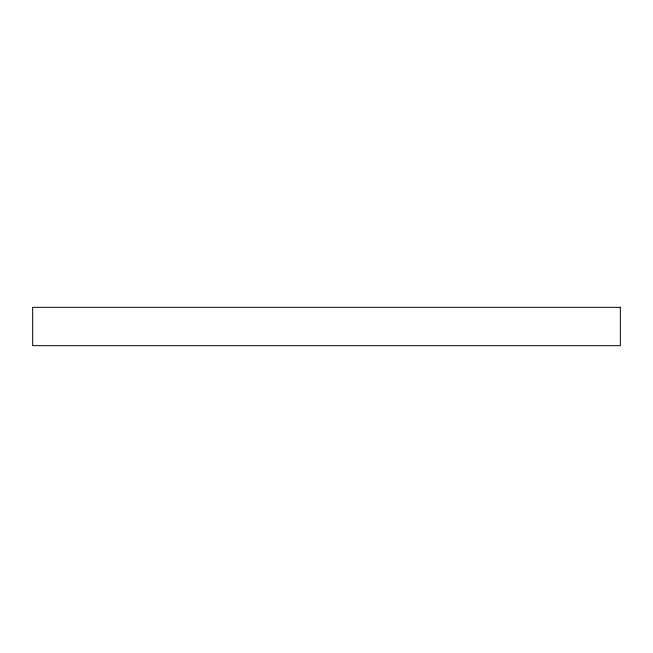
<?xml version="1.0" encoding="UTF-8"?>
<svg xmlns="http://www.w3.org/2000/svg" width="653" height="653" viewBox="0 0 653 653"><rect width="100%" height="100%" fill="white"/><g stroke="black" fill="none" stroke-linecap="round" stroke-linejoin="round"><path stroke-width="0.98" d="M620.35 307.334L32.65 307.334L32.65 345.666L620.35 345.666L620.35 307.334"/></g></svg>
